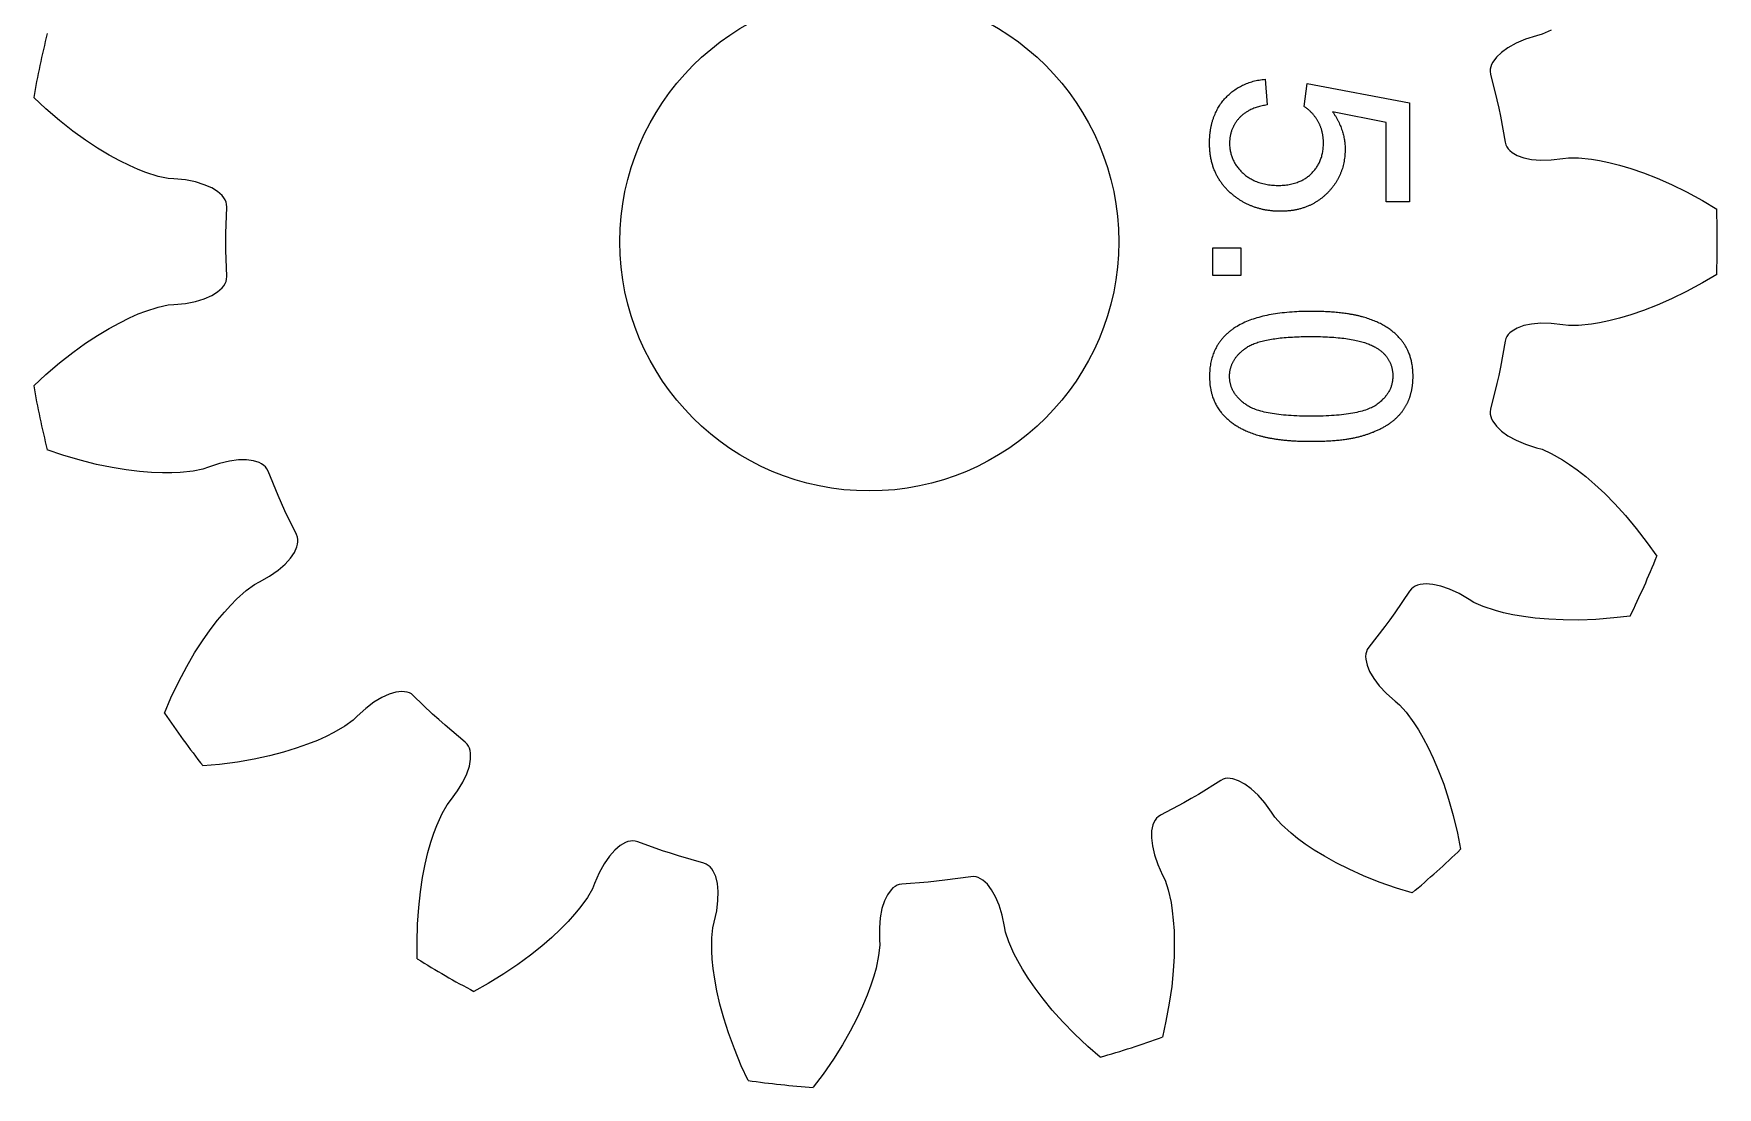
# Model space of a CAD drawing. Header units: millimetres. Extents: x 10 to 192, y -91 to 170.
# Drawn here: x 25.12 to 42, y 67.52 to 78.09 of the extents above; entities that cross this region are included whole.
import ezdxf

# ---------------------------------------------------------------- set-up
doc = ezdxf.new("R2010")
doc.units = ezdxf.units.MM
doc.layers.add('Sketch plane 01', color=7, linetype='Continuous')

msp = doc.modelspace()

# ---------------------------------------------------------------- linework, layer by layer
at = {"layer": 'Sketch plane 01'}
for p, q in [((39.982, 77.99), (39.901, 77.946)), ((39.982, 77.99), (39.901, 77.946)), ((40.078, 78.031), (39.982, 77.99)), ((40.078, 78.031), (39.982, 77.99)), ((40.188, 78.066), (40.078, 78.031)), ((40.188, 78.066), (40.078, 78.031)), ((40.244, 78.081), (40.188, 78.066)), ((40.244, 78.081), (40.188, 78.066)), ((40.336, 78.123), (40.244, 78.081)), ((40.336, 78.123), (40.244, 78.081)), ((39.749, 77.801), (39.737, 77.777)), ((39.749, 77.801), (39.737, 77.777)), ((39.785, 77.85), (39.749, 77.801)), ((39.785, 77.85), (39.749, 77.801)), ((39.836, 77.899), (39.785, 77.85)), ((39.836, 77.899), (39.785, 77.85)), ((39.901, 77.946), (39.836, 77.899)), ((39.901, 77.946), (39.836, 77.899)), ((39.724, 77.73), (39.723, 77.707)), ((39.724, 77.73), (39.723, 77.707)), ((39.723, 77.707), (39.727, 77.68)), ((39.723, 77.707), (39.727, 77.68)), ((39.729, 77.753), (39.724, 77.73)), ((39.729, 77.753), (39.724, 77.73)), ((39.727, 77.68), (39.791, 77.423)), ((39.727, 77.68), (39.791, 77.423)), ((39.737, 77.777), (39.729, 77.753)), ((39.737, 77.777), (39.729, 77.753)), ((37.467, 77.63), (37.489, 77.372)), ((37.858, 77.356), (37.888, 77.586)), ((37.888, 77.586), (38.915, 77.393)), ((25.244, 77.333), (25.124, 77.445)), ((25.244, 77.333), (25.124, 77.445)), ((25.383, 77.215), (25.244, 77.333)), ((25.383, 77.215), (25.244, 77.333)), ((38.681, 77.196), (38.143, 77.304)), ((38.915, 77.393), (38.915, 76.399)), ((39.791, 77.423), (39.809, 77.341)), ((39.791, 77.423), (39.809, 77.341)), ((39.809, 77.341), (39.826, 77.259)), ((39.809, 77.341), (39.826, 77.259)), ((25.516, 77.11), (25.383, 77.215)), ((25.516, 77.11), (25.383, 77.215)), ((38.681, 76.399), (38.681, 77.196)), ((39.826, 77.259), (39.872, 76.999)), ((39.826, 77.259), (39.872, 76.999)), ((25.644, 77.018), (25.516, 77.11)), ((25.644, 77.018), (25.516, 77.11)), ((25.765, 76.939), (25.644, 77.018)), ((25.765, 76.939), (25.644, 77.018)), ((39.872, 76.999), (39.88, 76.972)), ((39.872, 76.999), (39.88, 76.972)), ((39.88, 76.972), (39.89, 76.952)), ((39.88, 76.972), (39.89, 76.952)), ((25.881, 76.869), (25.765, 76.939)), ((25.881, 76.869), (25.765, 76.939)), ((25.986, 76.812), (25.881, 76.869)), ((25.986, 76.812), (25.881, 76.869)), ((26, 76.805), (25.986, 76.812)), ((26.083, 76.764), (25.986, 76.812)), ((39.89, 76.952), (39.904, 76.932)), ((39.89, 76.952), (39.904, 76.932)), ((39.904, 76.932), (39.921, 76.914)), ((39.904, 76.932), (39.921, 76.914)), ((39.921, 76.914), (39.942, 76.896)), ((39.921, 76.914), (39.942, 76.896)), ((39.942, 76.896), (39.994, 76.866)), ((39.942, 76.896), (39.994, 76.866)), ((39.994, 76.866), (40.06, 76.842)), ((39.994, 76.866), (40.06, 76.842)), ((40.06, 76.842), (40.139, 76.826)), ((40.06, 76.842), (40.139, 76.826)), ((40.139, 76.826), (40.231, 76.818)), ((40.139, 76.826), (40.231, 76.818)), ((40.231, 76.818), (40.335, 76.82)), ((40.231, 76.818), (40.335, 76.82)), ((40.335, 76.82), (40.45, 76.833)), ((40.335, 76.82), (40.45, 76.833)), ((40.45, 76.833), (40.507, 76.842)), ((40.45, 76.833), (40.507, 76.842)), ((40.507, 76.842), (40.609, 76.841)), ((40.507, 76.842), (40.609, 76.841)), ((40.609, 76.841), (40.738, 76.828)), ((40.609, 76.841), (40.738, 76.828)), ((40.738, 76.828), (40.82, 76.814)), ((40.738, 76.828), (40.82, 76.814)), ((40.82, 76.814), (40.914, 76.795)), ((40.82, 76.814), (40.914, 76.795)), ((40.914, 76.795), (41.018, 76.768)), ((40.914, 76.795), (41.018, 76.768)), ((26.171, 76.725), (26.083, 76.764)), ((26.171, 76.725), (26.083, 76.764)), ((26.248, 76.695), (26.171, 76.725)), ((26.248, 76.695), (26.171, 76.725)), ((26.372, 76.655), (26.248, 76.695)), ((26.372, 76.655), (26.248, 76.695)), ((26.471, 76.633), (26.372, 76.655)), ((26.471, 76.633), (26.372, 76.655)), ((26.528, 76.63), (26.471, 76.633)), ((26.528, 76.63), (26.471, 76.633)), ((26.644, 76.619), (26.528, 76.63)), ((26.644, 76.619), (26.528, 76.63)), ((26.746, 76.599), (26.644, 76.619)), ((26.746, 76.599), (26.644, 76.619)), ((41.018, 76.768), (41.133, 76.734)), ((41.018, 76.768), (41.133, 76.734)), ((41.133, 76.734), (41.261, 76.69)), ((41.133, 76.734), (41.261, 76.69)), ((41.261, 76.69), (41.396, 76.638)), ((41.261, 76.69), (41.396, 76.638)), ((41.396, 76.638), (41.54, 76.574)), ((41.396, 76.638), (41.54, 76.574)), ((26.834, 76.572), (26.746, 76.599)), ((26.834, 76.572), (26.746, 76.599)), ((26.908, 76.54), (26.834, 76.572)), ((26.908, 76.54), (26.834, 76.572)), ((26.968, 76.503), (26.908, 76.54)), ((26.968, 76.503), (26.908, 76.54)), ((27.013, 76.463), (26.968, 76.503)), ((27.013, 76.463), (26.968, 76.503)), ((27.029, 76.441), (27.013, 76.463)), ((27.029, 76.441), (27.013, 76.463)), ((41.54, 76.574), (41.692, 76.499)), ((41.54, 76.574), (41.692, 76.499)), ((41.692, 76.499), (41.853, 76.412)), ((41.692, 76.499), (41.853, 76.412)), ((27.043, 76.42), (27.029, 76.441)), ((27.043, 76.42), (27.029, 76.441)), ((27.052, 76.398), (27.043, 76.42)), ((27.052, 76.398), (27.043, 76.42)), ((27.051, 76.084), (27.059, 76.348)), ((27.051, 76.084), (27.059, 76.348)), ((27.058, 76.376), (27.052, 76.398)), ((27.058, 76.376), (27.052, 76.398)), ((27.059, 76.348), (27.058, 76.376)), ((27.059, 76.348), (27.058, 76.376)), ((38.915, 76.399), (38.681, 76.399)), ((41.853, 76.412), (41.994, 76.328)), ((41.853, 76.412), (41.994, 76.328)), ((27.05, 76), (27.051, 76.084)), ((27.05, 76), (27.051, 76.084)), ((27.051, 75.916), (27.05, 76)), ((27.051, 75.916), (27.05, 76)), ((27.059, 75.652), (27.051, 75.916)), ((27.059, 75.652), (27.051, 75.916)), ((36.944, 75.939), (37.223, 75.939)), ((36.944, 75.66), (36.944, 75.939)), ((37.223, 75.939), (37.223, 75.66)), ((27.052, 75.602), (27.058, 75.624)), ((27.052, 75.602), (27.058, 75.624)), ((27.058, 75.624), (27.059, 75.652)), ((27.058, 75.624), (27.059, 75.652)), ((37.223, 75.66), (36.944, 75.66)), ((41.994, 75.672), (41.853, 75.588)), ((41.994, 75.672), (41.853, 75.588)), ((26.834, 75.428), (26.908, 75.46)), ((26.834, 75.428), (26.908, 75.46)), ((26.908, 75.46), (26.968, 75.497)), ((26.908, 75.46), (26.968, 75.497)), ((26.968, 75.497), (27.013, 75.537)), ((26.968, 75.497), (27.013, 75.537)), ((27.013, 75.537), (27.029, 75.559)), ((27.013, 75.537), (27.029, 75.559)), ((27.029, 75.559), (27.043, 75.58)), ((27.029, 75.559), (27.043, 75.58)), ((27.043, 75.58), (27.052, 75.602)), ((27.043, 75.58), (27.052, 75.602)), ((41.692, 75.501), (41.54, 75.426)), ((41.692, 75.501), (41.54, 75.426)), ((41.853, 75.588), (41.692, 75.501)), ((41.853, 75.588), (41.692, 75.501)), ((26.083, 75.236), (26.171, 75.275)), ((26.083, 75.236), (26.171, 75.275)), ((26.171, 75.275), (26.248, 75.305)), ((26.171, 75.275), (26.248, 75.305)), ((26.248, 75.305), (26.372, 75.345)), ((26.248, 75.305), (26.372, 75.345)), ((26.248, 75.305), (26.248, 75.305)), ((26.372, 75.345), (26.471, 75.367)), ((26.372, 75.345), (26.471, 75.367)), ((26.471, 75.367), (26.528, 75.37)), ((26.471, 75.367), (26.528, 75.37)), ((26.528, 75.37), (26.644, 75.381)), ((26.528, 75.37), (26.644, 75.381)), ((26.644, 75.381), (26.746, 75.401)), ((26.644, 75.381), (26.746, 75.401)), ((26.746, 75.401), (26.834, 75.428)), ((26.746, 75.401), (26.834, 75.428)), ((41.261, 75.31), (41.133, 75.266)), ((41.261, 75.31), (41.133, 75.266)), ((41.396, 75.362), (41.261, 75.31)), ((41.396, 75.362), (41.261, 75.31)), ((41.54, 75.426), (41.396, 75.362)), ((41.54, 75.426), (41.396, 75.362)), ((25.765, 75.061), (25.881, 75.131)), ((25.765, 75.061), (25.881, 75.131)), ((25.881, 75.131), (25.986, 75.188)), ((25.881, 75.131), (25.986, 75.188)), ((25.986, 75.188), (26.083, 75.236)), ((25.986, 75.188), (26.083, 75.236)), ((39.942, 75.104), (39.921, 75.086)), ((39.942, 75.104), (39.921, 75.086)), ((39.994, 75.134), (39.942, 75.104)), ((39.994, 75.134), (39.942, 75.104)), ((40.06, 75.158), (39.994, 75.134)), ((40.06, 75.158), (39.994, 75.134)), ((40.139, 75.174), (40.06, 75.158)), ((40.139, 75.174), (40.06, 75.158)), ((40.231, 75.182), (40.139, 75.174)), ((40.231, 75.182), (40.139, 75.174)), ((40.335, 75.18), (40.231, 75.182)), ((40.335, 75.18), (40.231, 75.182)), ((40.45, 75.167), (40.335, 75.18)), ((40.45, 75.167), (40.335, 75.18)), ((40.507, 75.158), (40.45, 75.167)), ((40.507, 75.158), (40.45, 75.167)), ((40.609, 75.159), (40.507, 75.158)), ((40.609, 75.159), (40.507, 75.158)), ((40.738, 75.172), (40.609, 75.159)), ((40.738, 75.172), (40.609, 75.159)), ((40.82, 75.186), (40.738, 75.172)), ((40.82, 75.186), (40.738, 75.172)), ((40.914, 75.205), (40.82, 75.186)), ((40.914, 75.205), (40.82, 75.186)), ((41.018, 75.232), (40.914, 75.205)), ((41.018, 75.232), (40.914, 75.205)), ((41.133, 75.266), (41.018, 75.232)), ((41.133, 75.266), (41.018, 75.232)), ((25.516, 74.89), (25.644, 74.982)), ((25.516, 74.89), (25.644, 74.982)), ((25.644, 74.982), (25.765, 75.061)), ((25.644, 74.982), (25.765, 75.061)), ((39.872, 75.001), (39.826, 74.741)), ((39.872, 75.001), (39.826, 74.741)), ((39.88, 75.028), (39.872, 75.001)), ((39.88, 75.028), (39.872, 75.001)), ((39.89, 75.048), (39.88, 75.028)), ((39.89, 75.048), (39.88, 75.028)), ((39.904, 75.068), (39.89, 75.048)), ((39.904, 75.068), (39.89, 75.048)), ((39.921, 75.086), (39.904, 75.068)), ((39.921, 75.086), (39.904, 75.068)), ((25.244, 74.667), (25.383, 74.785)), ((25.244, 74.667), (25.383, 74.785)), ((25.383, 74.785), (25.516, 74.89)), ((25.383, 74.785), (25.516, 74.89)), ((25.124, 74.555), (25.244, 74.667)), ((25.124, 74.555), (25.244, 74.667)), ((39.809, 74.659), (39.791, 74.577)), ((39.809, 74.659), (39.791, 74.577)), ((39.826, 74.741), (39.809, 74.659)), ((39.826, 74.741), (39.809, 74.659)), ((39.791, 74.577), (39.727, 74.32)), ((39.791, 74.577), (39.727, 74.32)), ((39.727, 74.32), (39.723, 74.293)), ((39.727, 74.32), (39.723, 74.293)), ((39.723, 74.293), (39.724, 74.27)), ((39.723, 74.293), (39.724, 74.27)), ((39.724, 74.27), (39.729, 74.247)), ((39.724, 74.27), (39.729, 74.247)), ((39.729, 74.247), (39.737, 74.223)), ((39.729, 74.247), (39.737, 74.223)), ((39.737, 74.223), (39.749, 74.199)), ((39.737, 74.223), (39.749, 74.199)), ((39.749, 74.199), (39.785, 74.15)), ((39.749, 74.199), (39.785, 74.15)), ((39.785, 74.15), (39.836, 74.101)), ((39.785, 74.15), (39.836, 74.101)), ((39.836, 74.101), (39.901, 74.054)), ((39.836, 74.101), (39.901, 74.054)), ((39.901, 74.054), (39.982, 74.01)), ((39.901, 74.054), (39.982, 74.01)), ((39.982, 74.01), (40.078, 73.969)), ((39.982, 74.01), (40.078, 73.969)), ((40.078, 73.969), (40.188, 73.934)), ((40.078, 73.969), (40.188, 73.934)), ((40.188, 73.934), (40.244, 73.919)), ((40.188, 73.934), (40.244, 73.919)), ((40.244, 73.919), (40.336, 73.877)), ((40.244, 73.919), (40.336, 73.877)), ((25.416, 73.86), (25.26, 73.913)), ((25.416, 73.86), (25.26, 73.913)), ((25.591, 73.808), (25.416, 73.86)), ((25.591, 73.808), (25.416, 73.86)), ((25.755, 73.767), (25.591, 73.808)), ((25.755, 73.767), (25.591, 73.808)), ((25.91, 73.735), (25.755, 73.767)), ((25.91, 73.735), (25.755, 73.767)), ((26.985, 73.777), (26.875, 73.74)), ((26.985, 73.777), (26.875, 73.74)), ((27.086, 73.8), (26.985, 73.777)), ((27.086, 73.8), (26.985, 73.777)), ((27.177, 73.812), (27.086, 73.8)), ((27.177, 73.812), (27.086, 73.8)), ((27.258, 73.812), (27.177, 73.812)), ((27.258, 73.812), (27.177, 73.812)), ((27.328, 73.803), (27.258, 73.812)), ((27.328, 73.803), (27.258, 73.812)), ((27.385, 73.784), (27.328, 73.803)), ((27.385, 73.784), (27.328, 73.803)), ((27.409, 73.771), (27.385, 73.784)), ((27.409, 73.771), (27.385, 73.784)), ((27.43, 73.757), (27.409, 73.771)), ((27.43, 73.757), (27.409, 73.771)), ((27.448, 73.741), (27.43, 73.757)), ((27.448, 73.741), (27.43, 73.757)), ((40.336, 73.877), (40.449, 73.812)), ((40.336, 73.877), (40.449, 73.812)), ((40.449, 73.812), (40.518, 73.767)), ((40.449, 73.812), (40.518, 73.767)), ((40.518, 73.767), (40.596, 73.711)), ((40.518, 73.767), (40.596, 73.711)), ((26.052, 73.711), (25.91, 73.735)), ((26.052, 73.711), (25.91, 73.735)), ((26.186, 73.695), (26.052, 73.711)), ((26.186, 73.695), (26.052, 73.711)), ((26.306, 73.685), (26.186, 73.695)), ((26.306, 73.685), (26.186, 73.695)), ((26.414, 73.681), (26.306, 73.685)), ((26.414, 73.681), (26.306, 73.685)), ((26.51, 73.682), (26.414, 73.681)), ((26.51, 73.682), (26.414, 73.681)), ((26.592, 73.685), (26.51, 73.682)), ((26.592, 73.685), (26.51, 73.682)), ((26.721, 73.699), (26.592, 73.685)), ((26.721, 73.699), (26.592, 73.685)), ((26.821, 73.72), (26.721, 73.699)), ((26.821, 73.72), (26.721, 73.699)), ((26.875, 73.74), (26.821, 73.72)), ((26.875, 73.74), (26.821, 73.72)), ((27.462, 73.723), (27.448, 73.741)), ((27.462, 73.723), (27.448, 73.741)), ((27.475, 73.698), (27.462, 73.723)), ((27.475, 73.698), (27.462, 73.723)), ((27.574, 73.454), (27.475, 73.698)), ((27.574, 73.454), (27.475, 73.698)), ((40.596, 73.711), (40.681, 73.644)), ((40.596, 73.711), (40.681, 73.644)), ((40.681, 73.644), (40.772, 73.566)), ((40.681, 73.644), (40.772, 73.566)), ((27.608, 73.377), (27.574, 73.454)), ((27.608, 73.377), (27.574, 73.454)), ((40.772, 73.566), (40.871, 73.474)), ((40.772, 73.566), (40.871, 73.474)), ((40.871, 73.474), (40.972, 73.371)), ((40.871, 73.474), (40.972, 73.371)), ((27.642, 73.3), (27.608, 73.377)), ((27.642, 73.3), (27.608, 73.377)), ((27.758, 73.062), (27.642, 73.3)), ((27.758, 73.062), (27.642, 73.3)), ((40.972, 73.371), (41.078, 73.254)), ((40.972, 73.371), (41.078, 73.254)), ((41.078, 73.254), (41.187, 73.124)), ((41.078, 73.254), (41.187, 73.124)), ((41.187, 73.124), (41.298, 72.979)), ((41.187, 73.124), (41.298, 72.979)), ((27.737, 72.884), (27.762, 72.939)), ((27.737, 72.884), (27.762, 72.939)), ((27.767, 73.036), (27.758, 73.062)), ((27.767, 73.036), (27.758, 73.062)), ((27.762, 72.939), (27.768, 72.965)), ((27.762, 72.939), (27.768, 72.965)), ((27.771, 73.014), (27.767, 73.036)), ((27.771, 73.014), (27.767, 73.036)), ((27.768, 72.965), (27.772, 72.99)), ((27.768, 72.965), (27.772, 72.99)), ((27.772, 72.99), (27.771, 73.014)), ((27.772, 72.99), (27.771, 73.014)), ((41.298, 72.979), (41.393, 72.845)), ((41.298, 72.979), (41.393, 72.845)), ((27.573, 72.706), (27.643, 72.766)), ((27.573, 72.706), (27.643, 72.766)), ((27.643, 72.766), (27.698, 72.825)), ((27.643, 72.766), (27.698, 72.825)), ((27.698, 72.825), (27.737, 72.884)), ((27.698, 72.825), (27.737, 72.884)), ((27.336, 72.562), (27.387, 72.588)), ((27.336, 72.562), (27.387, 72.588)), ((27.387, 72.588), (27.488, 72.646)), ((27.387, 72.588), (27.488, 72.646)), ((27.488, 72.646), (27.573, 72.706)), ((27.488, 72.646), (27.573, 72.706)), ((27.1, 72.356), (27.158, 72.415)), ((27.1, 72.356), (27.158, 72.415)), ((27.158, 72.415), (27.254, 72.502)), ((27.158, 72.415), (27.254, 72.502)), ((27.254, 72.502), (27.336, 72.562)), ((27.254, 72.502), (27.336, 72.562)), ((38.915, 72.496), (38.767, 72.277)), ((38.915, 72.496), (38.767, 72.277)), ((38.933, 72.517), (38.915, 72.496)), ((38.933, 72.517), (38.915, 72.496)), ((38.95, 72.532), (38.933, 72.517)), ((38.95, 72.532), (38.933, 72.517)), ((38.971, 72.544), (38.95, 72.532)), ((38.971, 72.544), (38.95, 72.532)), ((38.994, 72.554), (38.971, 72.544)), ((38.994, 72.554), (38.971, 72.544)), ((39.02, 72.561), (38.994, 72.554)), ((39.02, 72.561), (38.994, 72.554)), ((39.08, 72.567), (39.02, 72.561)), ((39.08, 72.567), (39.02, 72.561)), ((39.15, 72.562), (39.08, 72.567)), ((39.15, 72.562), (39.08, 72.567)), ((39.229, 72.545), (39.15, 72.562)), ((39.229, 72.545), (39.15, 72.562)), ((39.316, 72.515), (39.229, 72.545)), ((39.316, 72.515), (39.229, 72.545)), ((39.411, 72.471), (39.316, 72.515)), ((39.411, 72.471), (39.316, 72.515)), ((39.511, 72.412), (39.411, 72.471)), ((39.511, 72.412), (39.411, 72.471)), ((39.559, 72.381), (39.511, 72.412)), ((39.559, 72.381), (39.511, 72.412)), ((26.966, 72.203), (27.035, 72.285)), ((26.966, 72.203), (27.035, 72.285)), ((27.035, 72.285), (27.1, 72.356)), ((27.035, 72.285), (27.1, 72.356)), ((38.767, 72.277), (38.718, 72.209)), ((38.767, 72.277), (38.718, 72.209)), ((39.652, 72.34), (39.559, 72.381)), ((39.652, 72.34), (39.559, 72.381)), ((39.776, 72.3), (39.652, 72.34)), ((39.776, 72.3), (39.652, 72.34)), ((39.856, 72.279), (39.776, 72.3)), ((39.856, 72.279), (39.776, 72.3)), ((39.949, 72.259), (39.856, 72.279)), ((39.949, 72.259), (39.856, 72.279)), ((40.056, 72.24), (39.949, 72.259)), ((40.056, 72.24), (39.949, 72.259)), ((40.175, 72.224), (40.056, 72.24)), ((40.175, 72.224), (40.056, 72.24)), ((41.126, 72.246), (40.963, 72.226)), ((41.126, 72.246), (40.963, 72.226)), ((26.815, 71.996), (26.893, 72.107)), ((26.815, 71.996), (26.893, 72.107)), ((26.893, 72.107), (26.966, 72.203)), ((26.893, 72.107), (26.966, 72.203)), ((38.668, 72.141), (38.506, 71.933)), ((38.668, 72.141), (38.506, 71.933)), ((38.718, 72.209), (38.668, 72.141)), ((38.718, 72.209), (38.668, 72.141)), ((40.31, 72.213), (40.175, 72.224)), ((40.31, 72.213), (40.175, 72.224)), ((40.454, 72.206), (40.31, 72.213)), ((40.454, 72.206), (40.31, 72.213)), ((40.611, 72.205), (40.454, 72.206)), ((40.611, 72.205), (40.454, 72.206)), ((40.781, 72.212), (40.611, 72.205)), ((40.781, 72.212), (40.611, 72.205)), ((40.963, 72.226), (40.781, 72.212)), ((40.963, 72.226), (40.781, 72.212)), ((26.737, 71.875), (26.815, 71.996)), ((26.737, 71.875), (26.815, 71.996)), ((38.491, 71.909), (38.483, 71.888)), ((38.491, 71.909), (38.483, 71.888)), ((38.506, 71.933), (38.491, 71.909)), ((38.506, 71.933), (38.491, 71.909)), ((26.579, 71.589), (26.658, 71.739)), ((26.579, 71.589), (26.658, 71.739)), ((26.658, 71.739), (26.737, 71.875)), ((26.658, 71.739), (26.737, 71.875)), ((38.477, 71.865), (38.475, 71.84)), ((38.477, 71.865), (38.475, 71.84)), ((38.475, 71.84), (38.477, 71.813)), ((38.475, 71.84), (38.477, 71.813)), ((38.483, 71.888), (38.477, 71.865)), ((38.483, 71.888), (38.477, 71.865)), ((38.477, 71.813), (38.489, 71.753)), ((38.477, 71.813), (38.489, 71.753)), ((38.489, 71.753), (38.515, 71.688)), ((38.489, 71.753), (38.515, 71.688)), ((26.5, 71.424), (26.579, 71.589)), ((26.5, 71.424), (26.579, 71.589)), ((38.515, 71.688), (38.556, 71.619)), ((38.515, 71.688), (38.556, 71.619)), ((38.556, 71.619), (38.612, 71.545)), ((38.556, 71.619), (38.612, 71.545)), ((26.436, 71.273), (26.5, 71.424)), ((26.436, 71.273), (26.5, 71.424)), ((28.614, 71.429), (28.535, 71.382)), ((28.614, 71.429), (28.535, 71.382)), ((28.688, 71.463), (28.614, 71.429)), ((28.688, 71.463), (28.614, 71.429)), ((28.755, 71.482), (28.688, 71.463)), ((28.755, 71.482), (28.688, 71.463)), ((28.815, 71.488), (28.755, 71.482)), ((28.815, 71.488), (28.755, 71.482)), ((28.842, 71.487), (28.815, 71.488)), ((28.842, 71.487), (28.815, 71.488)), ((28.867, 71.482), (28.842, 71.487)), ((28.867, 71.482), (28.842, 71.487)), ((28.89, 71.474), (28.867, 71.482)), ((28.89, 71.474), (28.867, 71.482)), ((28.91, 71.464), (28.89, 71.474)), ((28.91, 71.464), (28.89, 71.474)), ((28.932, 71.447), (28.91, 71.464)), ((28.932, 71.447), (28.91, 71.464)), ((29.122, 71.263), (28.932, 71.447)), ((29.122, 71.263), (28.932, 71.447)), ((38.612, 71.545), (38.683, 71.469)), ((38.612, 71.545), (38.683, 71.469)), ((38.683, 71.469), (38.77, 71.392)), ((38.683, 71.469), (38.77, 71.392)), ((38.77, 71.392), (38.814, 71.356)), ((38.77, 71.392), (38.814, 71.356)), ((28.367, 71.241), (28.326, 71.2)), ((28.367, 71.241), (28.326, 71.2)), ((28.452, 71.319), (28.367, 71.241)), ((28.452, 71.319), (28.367, 71.241)), ((28.535, 71.382), (28.452, 71.319)), ((28.535, 71.382), (28.452, 71.319)), ((29.184, 71.207), (29.122, 71.263)), ((29.184, 71.207), (29.122, 71.263)), ((38.814, 71.356), (38.882, 71.28)), ((38.814, 71.356), (38.882, 71.28)), ((38.882, 71.28), (38.958, 71.175)), ((38.882, 71.28), (38.958, 71.175)), ((28.131, 71.076), (28.057, 71.039)), ((28.131, 71.076), (28.057, 71.039)), ((28.243, 71.141), (28.131, 71.076)), ((28.243, 71.141), (28.131, 71.076)), ((28.326, 71.2), (28.243, 71.141)), ((28.326, 71.2), (28.243, 71.141)), ((29.247, 71.151), (29.184, 71.207)), ((29.247, 71.151), (29.184, 71.207)), ((29.449, 70.981), (29.247, 71.151)), ((29.449, 70.981), (29.247, 71.151)), ((38.958, 71.175), (39.003, 71.105)), ((38.958, 71.175), (39.003, 71.105)), ((39.003, 71.105), (39.051, 71.022)), ((39.003, 71.105), (39.051, 71.022)), ((27.756, 70.919), (27.627, 70.88)), ((27.756, 70.919), (27.627, 70.88)), ((27.869, 70.959), (27.756, 70.919)), ((27.869, 70.959), (27.756, 70.919)), ((27.969, 70.999), (27.869, 70.959)), ((27.969, 70.999), (27.869, 70.959)), ((28.057, 71.039), (27.969, 70.999)), ((28.057, 71.039), (27.969, 70.999)), ((29.468, 70.961), (29.449, 70.981)), ((29.468, 70.961), (29.449, 70.981)), ((29.481, 70.942), (29.468, 70.961)), ((29.481, 70.942), (29.468, 70.961)), ((29.491, 70.92), (29.481, 70.942)), ((29.491, 70.92), (29.481, 70.942)), ((29.498, 70.896), (29.491, 70.92)), ((29.498, 70.896), (29.491, 70.92)), ((29.503, 70.869), (29.498, 70.896)), ((29.503, 70.869), (29.498, 70.896)), ((39.051, 71.022), (39.102, 70.927)), ((39.051, 71.022), (39.102, 70.927)), ((39.102, 70.927), (39.153, 70.819)), ((39.102, 70.927), (39.153, 70.819)), ((26.985, 70.757), (26.821, 70.742)), ((26.985, 70.757), (26.821, 70.742)), ((27.166, 70.781), (26.985, 70.757)), ((27.166, 70.781), (26.985, 70.757)), ((27.333, 70.81), (27.166, 70.781)), ((27.333, 70.81), (27.166, 70.781)), ((27.487, 70.843), (27.333, 70.81)), ((27.487, 70.843), (27.333, 70.81)), ((27.627, 70.88), (27.487, 70.843)), ((27.627, 70.88), (27.487, 70.843)), ((29.465, 70.663), (29.491, 70.74)), ((29.465, 70.663), (29.491, 70.74)), ((29.491, 70.74), (29.503, 70.809)), ((29.491, 70.74), (29.503, 70.809)), ((29.503, 70.809), (29.503, 70.869)), ((29.503, 70.809), (29.503, 70.869)), ((39.153, 70.819), (39.206, 70.694)), ((39.153, 70.819), (39.206, 70.694)), ((29.372, 70.491), (29.426, 70.58)), ((29.372, 70.491), (29.426, 70.58)), ((29.426, 70.58), (29.465, 70.663)), ((29.426, 70.58), (29.465, 70.663)), ((37.022, 70.596), (36.798, 70.457)), ((37.022, 70.596), (36.798, 70.457)), ((37.047, 70.609), (37.022, 70.596)), ((37.047, 70.609), (37.022, 70.596)), ((37.068, 70.615), (37.047, 70.609)), ((37.068, 70.615), (37.047, 70.609)), ((37.092, 70.618), (37.068, 70.615)), ((37.092, 70.618), (37.068, 70.615)), ((37.117, 70.617), (37.092, 70.618)), ((37.117, 70.617), (37.092, 70.618)), ((37.144, 70.613), (37.117, 70.617)), ((37.144, 70.613), (37.117, 70.617)), ((37.202, 70.594), (37.144, 70.613)), ((37.202, 70.594), (37.144, 70.613)), ((37.264, 70.561), (37.202, 70.594)), ((37.264, 70.561), (37.202, 70.594)), ((37.329, 70.513), (37.264, 70.561)), ((37.329, 70.513), (37.264, 70.561)), ((39.206, 70.694), (39.257, 70.559)), ((39.206, 70.694), (39.257, 70.559)), ((39.257, 70.559), (39.306, 70.409)), ((39.257, 70.559), (39.306, 70.409)), ((29.267, 70.353), (29.303, 70.397)), ((29.267, 70.353), (29.303, 70.397)), ((29.303, 70.397), (29.372, 70.491)), ((29.303, 70.397), (29.372, 70.491)), ((36.725, 70.414), (36.652, 70.373)), ((36.725, 70.414), (36.652, 70.373)), ((36.798, 70.457), (36.725, 70.414)), ((36.798, 70.457), (36.725, 70.414)), ((37.396, 70.45), (37.329, 70.513)), ((37.396, 70.45), (37.329, 70.513)), ((37.464, 70.372), (37.396, 70.45)), ((37.464, 70.372), (37.396, 70.45)), ((39.306, 70.409), (39.353, 70.246)), ((39.306, 70.409), (39.353, 70.246)), ((29.164, 70.146), (29.217, 70.264)), ((29.164, 70.146), (29.217, 70.264)), ((29.217, 70.264), (29.267, 70.353)), ((29.217, 70.264), (29.267, 70.353)), ((36.38, 70.217), (36.365, 70.198)), ((36.38, 70.217), (36.365, 70.198)), ((36.396, 70.233), (36.38, 70.217)), ((36.396, 70.233), (36.38, 70.217)), ((36.419, 70.248), (36.396, 70.233)), ((36.419, 70.248), (36.396, 70.233)), ((36.652, 70.373), (36.419, 70.248)), ((36.652, 70.373), (36.419, 70.248)), ((37.532, 70.278), (37.464, 70.372)), ((37.532, 70.278), (37.464, 70.372)), ((37.563, 70.229), (37.532, 70.278)), ((37.563, 70.229), (37.532, 70.278)), ((37.632, 70.154), (37.563, 70.229)), ((37.632, 70.154), (37.563, 70.229)), ((39.353, 70.246), (39.395, 70.069)), ((39.353, 70.246), (39.395, 70.069)), ((29.105, 69.977), (29.135, 70.068)), ((29.105, 69.977), (29.135, 70.068)), ((29.135, 70.068), (29.164, 70.146)), ((29.135, 70.068), (29.164, 70.146)), ((36.33, 70.091), (36.328, 70.021)), ((36.33, 70.091), (36.328, 70.021)), ((36.343, 70.15), (36.33, 70.091)), ((36.343, 70.15), (36.33, 70.091)), ((36.353, 70.176), (36.343, 70.15)), ((36.353, 70.176), (36.343, 70.15)), ((36.365, 70.198), (36.353, 70.176)), ((36.365, 70.198), (36.353, 70.176)), ((37.728, 70.067), (37.632, 70.154)), ((37.728, 70.067), (37.632, 70.154)), ((37.793, 70.015), (37.728, 70.067)), ((37.793, 70.015), (37.728, 70.067)), ((39.395, 70.069), (39.427, 69.907)), ((39.395, 70.069), (39.427, 69.907)), ((29.047, 69.756), (29.075, 69.873)), ((29.047, 69.756), (29.075, 69.873)), ((29.075, 69.873), (29.105, 69.977)), ((29.075, 69.873), (29.105, 69.977)), ((30.949, 69.898), (30.896, 69.837)), ((30.949, 69.898), (30.896, 69.837)), ((31.003, 69.943), (30.949, 69.898)), ((31.003, 69.943), (30.949, 69.898)), ((31.055, 69.973), (31.003, 69.943)), ((31.055, 69.973), (31.003, 69.943)), ((31.081, 69.983), (31.055, 69.973)), ((31.081, 69.983), (31.055, 69.973)), ((31.105, 69.988), (31.081, 69.983)), ((31.105, 69.988), (31.081, 69.983)), ((31.129, 69.99), (31.105, 69.988)), ((31.129, 69.99), (31.105, 69.988)), ((31.152, 69.989), (31.129, 69.99)), ((31.152, 69.989), (31.129, 69.99)), ((31.179, 69.982), (31.152, 69.989)), ((31.179, 69.982), (31.152, 69.989)), ((31.427, 69.892), (31.179, 69.982)), ((31.427, 69.892), (31.179, 69.982)), ((31.507, 69.866), (31.427, 69.892)), ((31.507, 69.866), (31.427, 69.892)), ((36.328, 70.021), (36.337, 69.941)), ((36.328, 70.021), (36.337, 69.941)), ((36.337, 69.941), (36.358, 69.851)), ((36.337, 69.941), (36.358, 69.851)), ((37.87, 69.959), (37.793, 70.015)), ((37.87, 69.959), (37.793, 70.015)), ((37.96, 69.899), (37.87, 69.959)), ((37.96, 69.899), (37.87, 69.959)), ((38.062, 69.836), (37.96, 69.899)), ((38.062, 69.836), (37.96, 69.899)), ((29.022, 69.623), (29.047, 69.756)), ((29.022, 69.623), (29.047, 69.756)), ((30.843, 69.761), (30.793, 69.671)), ((30.843, 69.761), (30.793, 69.671)), ((30.896, 69.837), (30.843, 69.761)), ((30.896, 69.837), (30.843, 69.761)), ((31.587, 69.84), (31.507, 69.866)), ((31.587, 69.84), (31.507, 69.866)), ((31.841, 69.767), (31.587, 69.84)), ((31.841, 69.767), (31.587, 69.84)), ((31.866, 69.757), (31.841, 69.767)), ((31.866, 69.757), (31.841, 69.767)), ((31.886, 69.745), (31.866, 69.757)), ((31.886, 69.745), (31.866, 69.757)), ((31.904, 69.729), (31.886, 69.745)), ((31.904, 69.729), (31.886, 69.745)), ((31.92, 69.71), (31.904, 69.729)), ((31.92, 69.71), (31.904, 69.729)), ((31.935, 69.687), (31.92, 69.71)), ((31.935, 69.687), (31.92, 69.71)), ((36.358, 69.851), (36.392, 69.753)), ((36.358, 69.851), (36.392, 69.753)), ((36.392, 69.753), (36.44, 69.647)), ((36.392, 69.753), (36.44, 69.647)), ((38.181, 69.77), (38.062, 69.836)), ((38.181, 69.77), (38.062, 69.836)), ((38.309, 69.706), (38.181, 69.77)), ((38.309, 69.706), (38.181, 69.77)), ((38.453, 69.641), (38.309, 69.706)), ((38.453, 69.641), (38.309, 69.706)), ((29, 69.481), (29.022, 69.623)), ((29, 69.481), (29.022, 69.623)), ((30.746, 69.564), (30.726, 69.511)), ((30.746, 69.564), (30.726, 69.511)), ((30.793, 69.671), (30.746, 69.564)), ((30.793, 69.671), (30.746, 69.564)), ((31.96, 69.632), (31.935, 69.687)), ((31.96, 69.632), (31.935, 69.687)), ((31.977, 69.564), (31.96, 69.632)), ((31.977, 69.564), (31.96, 69.632)), ((31.985, 69.483), (31.977, 69.564)), ((31.985, 69.483), (31.977, 69.564)), ((33.758, 69.534), (33.737, 69.519)), ((33.758, 69.534), (33.737, 69.519)), ((33.778, 69.546), (33.758, 69.534)), ((33.778, 69.546), (33.758, 69.534)), ((33.8, 69.554), (33.778, 69.546)), ((33.8, 69.554), (33.778, 69.546)), ((33.827, 69.558), (33.8, 69.554)), ((33.827, 69.558), (33.8, 69.554)), ((34.091, 69.577), (33.827, 69.558)), ((34.091, 69.577), (33.827, 69.558)), ((34.174, 69.585), (34.091, 69.577)), ((34.174, 69.585), (34.091, 69.577)), ((34.258, 69.595), (34.174, 69.585)), ((34.258, 69.595), (34.174, 69.585)), ((34.519, 69.631), (34.258, 69.595)), ((34.519, 69.631), (34.258, 69.595)), ((34.547, 69.632), (34.519, 69.631)), ((34.547, 69.632), (34.519, 69.631)), ((34.57, 69.629), (34.547, 69.632)), ((34.57, 69.629), (34.547, 69.632)), ((34.592, 69.622), (34.57, 69.629)), ((34.592, 69.622), (34.57, 69.629)), ((34.615, 69.611), (34.592, 69.622)), ((34.615, 69.611), (34.592, 69.622)), ((34.638, 69.597), (34.615, 69.611)), ((34.638, 69.597), (34.615, 69.611)), ((34.683, 69.556), (34.638, 69.597)), ((34.683, 69.556), (34.638, 69.597)), ((34.726, 69.501), (34.683, 69.556)), ((34.726, 69.501), (34.683, 69.556)), ((36.44, 69.647), (36.466, 69.596)), ((36.44, 69.647), (36.466, 69.596)), ((36.466, 69.596), (36.497, 69.499)), ((36.466, 69.596), (36.497, 69.499)), ((38.61, 69.578), (38.453, 69.641)), ((38.61, 69.578), (38.453, 69.641)), ((38.783, 69.517), (38.61, 69.578)), ((38.783, 69.517), (38.61, 69.578)), ((28.983, 69.324), (29, 69.481)), ((28.983, 69.324), (29, 69.481)), ((30.674, 69.423), (30.598, 69.318)), ((30.674, 69.423), (30.598, 69.318)), ((30.726, 69.511), (30.674, 69.423)), ((30.726, 69.511), (30.674, 69.423)), ((31.97, 69.288), (31.983, 69.391)), ((31.97, 69.288), (31.983, 69.391)), ((31.983, 69.391), (31.985, 69.483)), ((31.983, 69.391), (31.985, 69.483)), ((33.652, 69.388), (33.627, 69.311)), ((33.652, 69.388), (33.627, 69.311)), ((33.683, 69.451), (33.652, 69.388)), ((33.683, 69.451), (33.652, 69.388)), ((33.718, 69.5), (33.683, 69.451)), ((33.718, 69.5), (33.683, 69.451)), ((33.737, 69.519), (33.718, 69.5)), ((33.737, 69.519), (33.718, 69.5)), ((34.766, 69.43), (34.726, 69.501)), ((34.766, 69.43), (34.726, 69.501)), ((34.802, 69.345), (34.766, 69.43)), ((34.802, 69.345), (34.766, 69.43)), ((36.497, 69.499), (36.524, 69.372)), ((36.497, 69.499), (36.524, 69.372)), ((36.524, 69.372), (36.536, 69.29)), ((36.524, 69.372), (36.536, 69.29)), ((38.94, 69.469), (38.783, 69.517)), ((38.94, 69.469), (38.783, 69.517)), ((28.971, 69.155), (28.983, 69.324)), ((28.971, 69.155), (28.983, 69.324)), ((30.545, 69.254), (30.482, 69.182)), ((30.545, 69.254), (30.482, 69.182)), ((30.598, 69.318), (30.545, 69.254)), ((30.598, 69.318), (30.545, 69.254)), ((31.945, 69.175), (31.97, 69.288)), ((31.945, 69.175), (31.97, 69.288)), ((33.61, 69.22), (33.601, 69.117)), ((33.61, 69.22), (33.601, 69.117)), ((33.627, 69.311), (33.61, 69.22)), ((33.627, 69.311), (33.61, 69.22)), ((34.832, 69.246), (34.802, 69.345)), ((34.832, 69.246), (34.802, 69.345)), ((34.856, 69.132), (34.832, 69.246)), ((34.856, 69.132), (34.832, 69.246)), ((36.536, 69.29), (36.547, 69.195)), ((36.536, 69.29), (36.547, 69.195)), ((36.547, 69.195), (36.554, 69.087)), ((36.547, 69.195), (36.554, 69.087)), ((28.967, 68.973), (28.971, 69.155)), ((28.967, 68.973), (28.971, 69.155)), ((30.406, 69.105), (30.319, 69.022)), ((30.406, 69.105), (30.319, 69.022)), ((30.482, 69.182), (30.406, 69.105)), ((30.482, 69.182), (30.406, 69.105)), ((31.92, 69.018), (31.93, 69.119)), ((31.92, 69.018), (31.93, 69.119)), ((31.93, 69.119), (31.945, 69.175)), ((31.93, 69.119), (31.945, 69.175)), ((33.601, 69.117), (33.602, 69.001)), ((33.601, 69.117), (33.602, 69.001)), ((34.865, 69.076), (34.856, 69.132)), ((34.865, 69.076), (34.856, 69.132)), ((34.897, 68.979), (34.865, 69.076)), ((34.897, 68.979), (34.865, 69.076)), ((36.554, 69.087), (36.557, 68.967)), ((36.554, 69.087), (36.557, 68.967)), ((28.969, 68.808), (28.967, 68.973)), ((28.969, 68.808), (28.967, 68.973)), ((30.217, 68.933), (30.105, 68.843)), ((30.217, 68.933), (30.105, 68.843)), ((30.319, 69.022), (30.217, 68.933)), ((30.319, 69.022), (30.217, 68.933)), ((31.92, 68.888), (31.92, 69.018)), ((31.92, 68.888), (31.92, 69.018)), ((31.925, 68.805), (31.92, 68.888)), ((31.925, 68.805), (31.92, 68.888)), ((33.605, 68.943), (33.593, 68.842)), ((33.605, 68.943), (33.593, 68.842)), ((33.602, 69.001), (33.605, 68.943)), ((33.602, 69.001), (33.605, 68.943)), ((34.949, 68.86), (34.897, 68.979)), ((34.949, 68.86), (34.897, 68.979)), ((34.987, 68.787), (34.949, 68.86)), ((34.987, 68.787), (34.949, 68.86)), ((36.557, 68.967), (36.555, 68.832)), ((36.557, 68.967), (36.555, 68.832)), ((29.977, 68.75), (29.836, 68.656)), ((29.977, 68.75), (29.836, 68.656)), ((30.105, 68.843), (29.977, 68.75)), ((30.105, 68.843), (29.977, 68.75)), ((31.935, 68.71), (31.925, 68.805)), ((31.935, 68.71), (31.925, 68.805)), ((31.95, 68.603), (31.935, 68.71)), ((31.95, 68.603), (31.935, 68.71)), ((33.567, 68.715), (33.545, 68.635)), ((33.567, 68.715), (33.545, 68.635)), ((33.593, 68.842), (33.567, 68.715)), ((33.593, 68.842), (33.567, 68.715)), ((35.035, 68.704), (34.987, 68.787)), ((35.035, 68.704), (34.987, 68.787)), ((35.092, 68.612), (35.035, 68.704)), ((35.092, 68.612), (35.035, 68.704)), ((36.546, 68.688), (36.531, 68.531)), ((36.546, 68.688), (36.531, 68.531)), ((36.555, 68.832), (36.546, 68.688)), ((36.555, 68.832), (36.546, 68.688)), ((29.681, 68.56), (29.537, 68.48)), ((29.681, 68.56), (29.537, 68.48)), ((29.836, 68.656), (29.681, 68.56)), ((29.836, 68.656), (29.681, 68.56)), ((31.972, 68.485), (31.95, 68.603)), ((31.972, 68.485), (31.95, 68.603)), ((33.516, 68.544), (33.478, 68.443)), ((33.516, 68.544), (33.478, 68.443)), ((33.545, 68.635), (33.516, 68.544)), ((33.545, 68.635), (33.516, 68.544)), ((35.161, 68.513), (35.092, 68.612)), ((35.161, 68.513), (35.092, 68.612)), ((36.531, 68.531), (36.507, 68.363)), ((36.531, 68.531), (36.507, 68.363)), ((32.002, 68.353), (31.972, 68.485)), ((32.002, 68.353), (31.972, 68.485)), ((32.04, 68.214), (32.002, 68.353)), ((32.04, 68.214), (32.002, 68.353)), ((33.478, 68.443), (33.432, 68.332)), ((33.478, 68.443), (33.432, 68.332)), ((35.242, 68.405), (35.161, 68.513)), ((35.242, 68.405), (35.161, 68.513)), ((35.333, 68.294), (35.242, 68.405)), ((35.333, 68.294), (35.242, 68.405)), ((36.507, 68.363), (36.473, 68.184)), ((36.507, 68.363), (36.473, 68.184)), ((32.089, 68.064), (32.04, 68.214)), ((32.089, 68.064), (32.04, 68.214)), ((33.375, 68.209), (33.309, 68.081)), ((33.375, 68.209), (33.309, 68.081)), ((33.432, 68.332), (33.375, 68.209)), ((33.432, 68.332), (33.375, 68.209)), ((35.438, 68.176), (35.333, 68.294)), ((35.438, 68.176), (35.333, 68.294)), ((36.473, 68.184), (36.437, 68.023)), ((36.473, 68.184), (36.437, 68.023)), ((32.147, 67.905), (32.089, 68.064)), ((32.147, 67.905), (32.089, 68.064)), ((33.309, 68.081), (33.231, 67.944)), ((33.309, 68.081), (33.231, 67.944)), ((35.557, 68.054), (35.438, 68.176)), ((35.557, 68.054), (35.438, 68.176)), ((35.689, 67.929), (35.557, 68.054)), ((35.689, 67.929), (35.557, 68.054)), ((32.217, 67.736), (32.147, 67.905)), ((32.217, 67.736), (32.147, 67.905)), ((33.231, 67.944), (33.14, 67.8)), ((33.231, 67.944), (33.14, 67.8)), ((35.813, 67.821), (35.689, 67.929)), ((35.813, 67.821), (35.689, 67.929)), ((32.286, 67.587), (32.217, 67.736)), ((32.286, 67.587), (32.217, 67.736)), ((33.14, 67.8), (33.037, 67.65)), ((33.14, 67.8), (33.037, 67.65)), ((33.037, 67.65), (32.938, 67.519)), ((33.037, 67.65), (32.938, 67.519))]:
    msp.add_line(p, q, dxfattribs=at)
msp.add_circle((33.5, 76), 2.5, dxfattribs=at)
msp.add_circle((33.5, 76), 2.5, dxfattribs=at)
for start, end in [(165.7886, 170.2114), (165.7886, 170.2114), (357.7886, 2.2114), (357.7886, 2.2114), (189.7886, 194.2114), (189.7886, 194.2114), (333.7886, 338.2114), (333.7886, 338.2114), (213.7886, 218.2114), (213.7886, 218.2114), (309.7886, 314.2114), (309.7886, 314.2114), (237.7886, 242.2114), (237.7886, 242.2114), (285.7886, 290.2114), (285.7886, 290.2114), (261.7886, 266.2114), (261.7886, 266.2114)]:
    msp.add_arc((33.5, 76), 8.5, start, end, dxfattribs=at)
for points, knots in [([(38.143, 77.304), (38.269, 77.124), (38.269, 76.927), (38.269, 76.665), (38.088, 76.485), (37.906, 76.305), (37.621, 76.305), (37.35, 76.305), (37.152, 76.463), (36.91, 76.655), (36.91, 76.988), (36.91, 77.261), (37.062, 77.433), (37.215, 77.605), (37.467, 77.63)], [0, 0, 0, 0.111378, 0.111378, 0.258859, 0.258859, 0.406339, 0.406339, 0.546763, 0.546763, 0.718487, 0.718487, 0.859243, 0.859243, 1, 1, 1]), ([(37.206, 77.239), (37.111, 77.135), (37.111, 76.988), (37.111, 76.811), (37.245, 76.688), (37.379, 76.565), (37.599, 76.565), (37.809, 76.565), (37.931, 76.683), (38.052, 76.801), (38.052, 76.992), (38.052, 77.111), (37.998, 77.206), (37.944, 77.301), (37.858, 77.356)], [0, 0, 0, 0.140487, 0.140487, 0.309592, 0.309592, 0.478697, 0.478697, 0.639451, 0.639451, 0.800206, 0.800206, 0.900103, 0.900103, 1, 1, 1]), ([(38.833, 75.012), (38.95, 74.868), (38.95, 74.65), (38.95, 74.489), (38.886, 74.368), (38.821, 74.246), (38.699, 74.167), (38.577, 74.088), (38.402, 74.043), (38.227, 73.998), (37.929, 73.998), (37.578, 73.998), (37.362, 74.07), (37.145, 74.143), (37.028, 74.286), (36.91, 74.43), (36.91, 74.65), (36.91, 74.939), (37.117, 75.104), (37.366, 75.301), (37.929, 75.301), (38.284, 75.301), (38.5, 75.229), (38.716, 75.156), (38.833, 75.012)], [0, 0, 0, 0.092268, 0.092268, 0.160315, 0.160315, 0.228363, 0.228363, 0.29641, 0.29641, 0.364457, 0.364457, 0.444991, 0.444991, 0.525524, 0.525524, 0.606057, 0.606057, 0.712101, 0.712101, 0.839542, 0.839542, 0.919771, 0.919771, 1, 1, 1]), ([(37.111, 74.65), (37.111, 74.481), (37.275, 74.366), (37.439, 74.25), (37.929, 74.25), (38.423, 74.25), (38.585, 74.366), (38.747, 74.481), (38.747, 74.653), (38.747, 74.822), (38.604, 74.922), (38.422, 75.049), (37.929, 75.049), (37.437, 75.049), (37.274, 74.934), (37.111, 74.819), (37.111, 74.65)], [0, 0, 0, 0.11402, 0.11402, 0.22804, 0.22804, 0.342694, 0.342694, 0.457347, 0.457347, 0.570181, 0.570181, 0.713454, 0.713454, 0.856727, 0.856727, 1, 1, 1])]:
    msp.add_open_spline(points, degree=2, knots=knots, dxfattribs=at)
msp.add_open_spline([(37.489, 77.372), (37.301, 77.344), (37.206, 77.239)], degree=2, dxfattribs=at)

doc.saveas('drawing.dxf')
